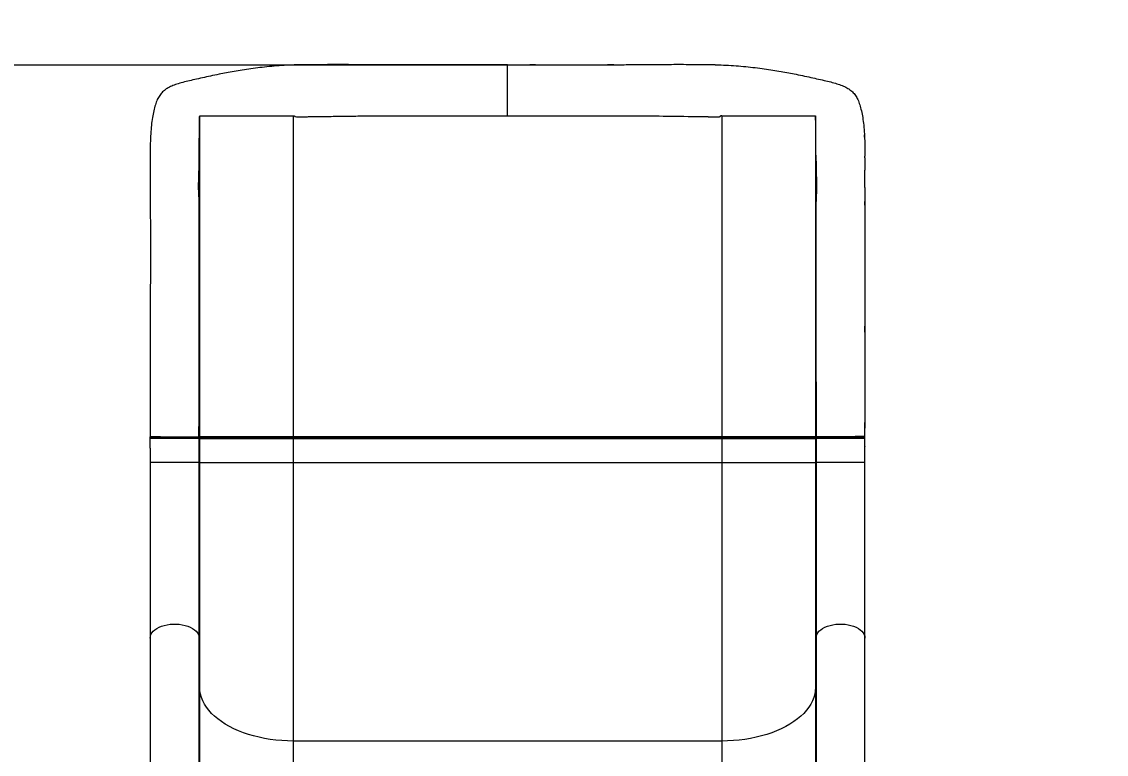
# Model space of a CAD drawing. Header units: millimetres. Extents: x -8939 to 8472, y -10604 to 8071.
# Drawn here: x -1971 to -907, y 5395 to 6114 of the extents above; entities that cross this region are included whole.
import ezdxf

# ---------------------------------------------------------------- set-up
doc = ezdxf.new("R2010")
doc.units = ezdxf.units.MM
for name, color, linetype in [('DIKOM_ОБЪЕКТ', 7, 'Continuous'), ('DIKOM_РАЗМЕР_ЗОНА', 7, 'Continuous'), ('DIKOM_РАЗМЕР_ОБЪЕКТА', 7, 'Continuous')]:
    doc.layers.add(name, color=color, linetype=linetype)
doc.styles.add('style1', font='arial.ttf', dxfattribs={"width": 0.8})
doc.dimstyles.new('1-50', dxfattribs={"dimtxt": 300, "dimasz": 200, "dimexe": 100, "dimexo": 0, "dimgap": 100, "dimtad": 1, "dimdec": 0, "dimtxsty": 'style1', "dimcen": 0, "dimclrd": 7, "dimclre": 7, "dimadec": 1, "dimazin": 2, "dimtfac": 1, "dimtdec": 0, "dimtmove": 0, "dimatfit": 3, "dimfxl": 0, "dimlwd": 25, "dimlwe": 18, "dimarcsym": 0})

# ---------------------------------------------------------------- blocks, each defined once
blk = doc.blocks.new('*D10')
at = {"layer": 'Defpoints', "color": 0, "transparency": 16777216}
for p in [(-1552.4, 6070.9), (-5993.5, -5179.1), (3962.9, -5179.1)]:
    blk.add_point(p, dxfattribs=at)
at = {"layer": 'DIKOM_РАЗМЕР_ОБЪЕКТА', "color": 7, "lineweight": 18, "transparency": 16777216}
for p, q in [((-1552.4, 6070.9), (-6093.5, 6070.9)), ((3962.9, -5179.1), (-6093.5, -5179.1))]:
    blk.add_line(p, q, dxfattribs=at)
at = {"layer": 'DIKOM_РАЗМЕР_ОБЪЕКТА', "color": 7, "lineweight": 25, "transparency": 16777216}
blk.add_line((-5993.5, 5870.9), (-5993.5, -4979.1), dxfattribs=at)
at = {"layer": 'DIKOM_РАЗМЕР_ОБЪЕКТА', "color": 7, "transparency": 16777216}
for points in [[(-6026.9, 5870.9), (-5960.2, 5870.9), (-5993.5, 6070.9)], [(-6026.9, -4979.1), (-5960.2, -4979.1), (-5993.5, -5179.1)]]:
    blk.add_solid(points, dxfattribs=at)
at = {"layer": 'DIKOM_РАЗМЕР_ОБЪЕКТА', "color": 0, "transparency": 16777216, "insert": (-6246.7, 1864), "char_height": 300, "attachment_point": 5, "rotation": 90, "style": 'style1'}
blk.add_mtext('11250', dxfattribs=at)
blk = doc.blocks.new('*D12')
at = {"layer": 'Defpoints', "color": 0, "transparency": 16777216}
for p in [(-8488.9, 8070.9), (-1804, 8070.9), (173.6, -6679.1)]:
    blk.add_point(p, dxfattribs=at)
at = {"layer": 'DIKOM_РАЗМЕР_ЗОНА', "color": 7, "lineweight": 18, "transparency": 16777216}
for p, q in [((-1804, 8070.9), (-8588.9, 8070.9)), ((173.6, -6679.1), (-8588.9, -6679.1))]:
    blk.add_line(p, q, dxfattribs=at)
at = {"layer": 'DIKOM_РАЗМЕР_ЗОНА', "color": 7, "lineweight": 25, "transparency": 16777216}
blk.add_line((-8488.9, -6479.1), (-8488.9, 7870.9), dxfattribs=at)
at = {"layer": 'DIKOM_РАЗМЕР_ЗОНА', "color": 7, "transparency": 16777216}
for points in [[(-8522.3, 7870.9), (-8455.6, 7870.9), (-8488.9, 8070.9)], [(-8522.3, -6479.1), (-8455.6, -6479.1), (-8488.9, -6679.1)]]:
    blk.add_solid(points, dxfattribs=at)
at = {"layer": 'DIKOM_РАЗМЕР_ЗОНА', "color": 0, "transparency": 16777216, "insert": (-8742.1, 2001.1), "char_height": 300, "attachment_point": 5, "rotation": 90, "style": 'style1'}
blk.add_mtext('14750', dxfattribs=at)

msp = doc.modelspace()

# ---------------------------------------------------------------- linework, layer by layer
at = {"layer": 'DIKOM_ОБЪЕКТ', "color": 7, "linetype": 'Continuous', "lineweight": 15}
for p, q in [((-1705.7, 6071.1), (-1708, 6071)), ((-1703.3, 6071.2), (-1705.7, 6071.1)), ((-1598.5, 6071.2), (-1627.6, 6071.3)), ((-1494.3, 6071.2), (-1493.8, 6071.2)), ((-1493.8, 6071.2), (-1472.5, 6071.2)), ((-1796.4, 6020.7), (-1796.3, 6021.2)), ((-1796.3, 6021.2), (-1796.3, 6021.2)), ((-1796.3, 6021.2), (-1796.3, 6021.2)), ((-1796.3, 5706.7), (-1796.3, 6021.2)), ((-1795, 6021.2), (-1795, 6021.2)), ((-1780.7, 6021.2), (-1775.9, 6021.2)), ((-1755.3, 6021.2), (-1748.8, 6021.2)), ((-1711.5, 6021.2), (-1704.3, 6021.2)), ((-1704.3, 6021.2), (-1703.8, 6021.2)), ((-1704.3, 5706.7), (-1704.3, 6021.2)), ((-1703.8, 6021.2), (-1703.2, 6021.2)), ((-1639, 6021.2), (-1494.3, 6021.2)), ((-1494.3, 6021.2), (-1349.6, 6021.2)), ((-1284.8, 6021.2), (-1285.4, 6021.2)), ((-1284.3, 6021.2), (-1284.8, 6021.2)), ((-1284.3, 6021.2), (-1277.2, 6021.2)), ((-1284.3, 6021.2), (-1284.3, 5706.7)), ((-1239.8, 6021.2), (-1233.4, 6021.2)), ((-1212.8, 6021.2), (-1208, 6021.2)), ((-1193.7, 6021.2), (-1193.6, 6021.2)), ((-1192.3, 6020.7), (-1192.3, 6021.2)), ((-1192.3, 6021.2), (-1192.3, 6021.2)), ((-1192.3, 6021.2), (-1192.3, 6021.2)), ((-1192.3, 6021.2), (-1192.3, 5706.7)), ((-1844.4, 6001.4), (-1844.5, 6000.5)), ((-1844.4, 6002), (-1844.4, 6001.4)), ((-1144.1, 6000.5), (-1144.2, 6001.2)), ((-1844.8, 5937.2), (-1844.8, 5936)), ((-1844.8, 5936), (-1844.8, 5933.9)), ((-1796.8, 5931.9), (-1796.8, 5937.2)), ((-1191.8, 5931.9), (-1191.8, 5937.2)), ((-1143.9, 5933.8), (-1143.8, 5936)), ((-1143.8, 5936), (-1143.8, 5937.2)), ((-1796.8, 5917.6), (-1796.8, 5931.9)), ((-1191.8, 5917.6), (-1191.8, 5931.9)), ((-1796.8, 5760.4), (-1796.8, 5917.6)), ((-1191.8, 5760.4), (-1191.8, 5917.6)), ((-1796.8, 5706.7), (-1796.8, 5760.4)), ((-1191.8, 5706.7), (-1191.8, 5760.4)), ((-1844.8, 5721.3), (-1844.8, 5720.5)), ((-1844.8, 5720.5), (-1844.8, 5706.7)), ((-1143.8, 5706.7), (-1143.8, 5720.5)), ((-1844.8, 5706.7), (-1844.7, 5706.7)), ((-1844.8, 5697.3), (-1844.8, 5706.7)), ((-1844.8, 5706.6), (-1844.8, 5705.7)), ((-1844.8, 5695.3), (-1844.8, 5704.9)), ((-1844, 5705), (-1844.7, 5704.9)), ((-1844.5, 5706), (-1843.7, 5705.2)), ((-1798.1, 5705.2), (-1797.7, 5705.2)), ((-1797.1, 5706), (-1797.8, 5705.3)), ((-1796.9, 5704.9), (-1797.4, 5705)), ((-1796.8, 5705.4), (-1797.3, 5705.4)), ((-1797.2, 5705.4), (-1796.6, 5706)), ((-1797.1, 5706.7), (-1797, 5706.7)), ((-1797.1, 5706), (-1796.6, 5706)), ((-1796.3, 5706.7), (-1796.8, 5706.7)), ((-1796.8, 5681.3), (-1796.8, 5704.9)), ((-1796.8, 5704.9), (-1796.3, 5704.9)), ((-1796.6, 5706), (-1704.3, 5706)), ((-1704.3, 5706.7), (-1796.3, 5706.7)), ((-1796.3, 5681.3), (-1796.3, 5704.9)), ((-1796.3, 5704.9), (-1704.3, 5704.9)), ((-1704.3, 5706.7), (-1704.3, 5706)), ((-1284.3, 5706.7), (-1704.3, 5706.7)), ((-1704.3, 5706), (-1284.3, 5706)), ((-1704.3, 5705.4), (-1704.3, 5706)), ((-1284.3, 5705.4), (-1704.3, 5705.4)), ((-1704.3, 5704.9), (-1704.3, 5705.4)), ((-1704.3, 5681.3), (-1704.3, 5704.9)), ((-1704.3, 5704.9), (-1284.3, 5704.9)), ((-1192.3, 5706.7), (-1284.3, 5706.7)), ((-1284.3, 5706.7), (-1284.3, 5706)), ((-1284.3, 5706), (-1192, 5706)), ((-1284.3, 5706), (-1284.3, 5705.4)), ((-1191.8, 5705.4), (-1284.3, 5705.4)), ((-1284.3, 5704.9), (-1284.3, 5705.4)), ((-1284.3, 5704.9), (-1284.3, 5681.3)), ((-1284.3, 5704.9), (-1192.3, 5704.9)), ((-1191.8, 5706.7), (-1192.3, 5706.7)), ((-1192.3, 5704.9), (-1191.8, 5704.9)), ((-1192.3, 5704.9), (-1192.3, 5681.3)), ((-1192, 5706), (-1191.5, 5706)), ((-1192, 5706), (-1191.1, 5705)), ((-1191.3, 5705.4), (-1191.8, 5705.4)), ((-1191.8, 5704.9), (-1191.8, 5681.3)), ((-1191.1, 5705), (-1191.7, 5704.9)), ((-1191.5, 5706.7), (-1191.6, 5706.7)), ((-1191.5, 5706), (-1190.6, 5705.1)), ((-1145, 5705.2), (-1144.1, 5706)), ((-1143.8, 5697.3), (-1143.8, 5706.7)), ((-1143.8, 5705.7), (-1143.8, 5706.6)), ((-1143.8, 5695.3), (-1143.8, 5704.9)), ((-1844.8, 5697.2), (-1844.8, 5697.3)), ((-1844.8, 5695.3), (-1844.8, 5681.3)), ((-1143.8, 5697.3), (-1143.8, 5697.2)), ((-1143.8, 5681.3), (-1143.8, 5695.3)), ((-1796.8, 5681.3), (-1844.8, 5681.3)), ((-1796.8, 5509.2), (-1796.8, 5681.3)), ((-1796.8, 5681.3), (-1796.3, 5681.3)), ((-1796.3, 5460.7), (-1796.3, 5681.3)), ((-1704.3, 5408.3), (-1704.3, 5681.3)), ((-1704.3, 5681.3), (-1284.3, 5681.3)), ((-1284.3, 5681.3), (-1284.3, 5408.3)), ((-1192.3, 5681.3), (-1192.3, 5460.7)), ((-1192.3, 5681.3), (-1191.8, 5681.3)), ((-1143.8, 5681.3), (-1191.8, 5681.3)), ((-1191.8, 5681.3), (-1191.8, 5509.2)), ((-1844.8, 5509.2), (-1844.8, 5353.9)), ((-1796.8, 5353.9), (-1796.8, 5509.2)), ((-1796.3, 5460.7), (-1796.8, 5509.2)), ((-1191.8, 5509.2), (-1192.3, 5460.7)), ((-1191.8, 5509.2), (-1191.8, 5353.9)), ((-1143.8, 5353.9), (-1143.8, 5509.2)), ((-1796.3, 5328.2), (-1796.3, 5460.7)), ((-1192.3, 5460.7), (-1192.3, 5328.2)), ((-1704.3, 5253), (-1704.3, 5408.3)), ((-1284.3, 5408.3), (-1704.3, 5408.3)), ((-1284.3, 5408.3), (-1284.3, 5253))]:
    msp.add_line(p, q, dxfattribs=at)
at = {"layer": 'DIKOM_ОБЪЕКТ', "color": 7, "linetype": 'Continuous', "lineweight": 15, "flags": 128}
for points in [[(-1704.3, 5705.4), (-1710.1, 5705.4), (-1715.9, 5705.4), (-1721.6, 5705.4), (-1727.2, 5705.4), (-1732.8, 5705.4), (-1738.2, 5705.4), (-1743.6, 5705.4), (-1748.7, 5705.4), (-1753.7, 5705.4), (-1758.5, 5705.4), (-1763.1, 5705.4), (-1767.4, 5705.4), (-1771.6, 5705.4), (-1775.4, 5705.4), (-1779, 5705.4), (-1782.2, 5705.4), (-1785.2, 5705.4), (-1787.8, 5705.4), (-1790.2, 5705.4), (-1792.2, 5705.4), (-1793.8, 5705.4), (-1795.1, 5705.4), (-1796, 5705.4), (-1796.6, 5705.4), (-1796.8, 5705.4)], [(-1796.3, 5681.3), (-1796.1, 5681.3), (-1795.5, 5681.3), (-1794.6, 5681.3), (-1793.3, 5681.3), (-1791.7, 5681.3), (-1789.7, 5681.3), (-1787.4, 5681.3), (-1784.8, 5681.3), (-1781.8, 5681.3), (-1778.6, 5681.3), (-1775, 5681.3), (-1771.2, 5681.3), (-1767.1, 5681.3), (-1762.8, 5681.3), (-1758.2, 5681.3), (-1753.4, 5681.3), (-1748.5, 5681.3), (-1743.4, 5681.3), (-1738.1, 5681.3), (-1732.6, 5681.3), (-1727.1, 5681.3), (-1721.5, 5681.3), (-1715.8, 5681.3), (-1710.1, 5681.3), (-1704.3, 5681.3)], [(-1284.3, 5681.3), (-1278.6, 5681.3), (-1272.8, 5681.3), (-1267.1, 5681.3), (-1261.5, 5681.3), (-1256, 5681.3), (-1250.6, 5681.3), (-1245.3, 5681.3), (-1240.2, 5681.3), (-1235.2, 5681.3), (-1230.4, 5681.3), (-1225.9, 5681.3), (-1221.5, 5681.3), (-1217.5, 5681.3), (-1213.6, 5681.3), (-1210.1, 5681.3), (-1206.8, 5681.3), (-1203.9, 5681.3), (-1201.2, 5681.3), (-1198.9, 5681.3), (-1197, 5681.3), (-1195.3, 5681.3), (-1194, 5681.3), (-1193.1, 5681.3), (-1192.5, 5681.3), (-1192.3, 5681.3)], [(-1844.8, 5509.2), (-1844.6, 5511), (-1844.1, 5512.7), (-1843.1, 5514.3), (-1841.9, 5515.9), (-1840.2, 5517.3), (-1838.3, 5518.7), (-1836.1, 5519.8), (-1833.7, 5520.9), (-1831, 5521.7), (-1828.2, 5522.3), (-1825.3, 5522.8), (-1822.3, 5523), (-1819.3, 5523), (-1816.3, 5522.8), (-1813.4, 5522.3), (-1810.6, 5521.7), (-1808, 5520.9), (-1805.5, 5519.8), (-1803.3, 5518.7), (-1801.4, 5517.3), (-1799.8, 5515.9), (-1798.5, 5514.3), (-1797.6, 5512.7), (-1797, 5511), (-1796.8, 5509.2)], [(-1191.8, 5509.2), (-1191.6, 5511), (-1191.1, 5512.7), (-1190.1, 5514.3), (-1188.9, 5515.9), (-1187.2, 5517.3), (-1185.3, 5518.7), (-1183.1, 5519.8), (-1180.7, 5520.9), (-1178, 5521.7), (-1175.2, 5522.3), (-1172.3, 5522.8), (-1169.3, 5523), (-1166.3, 5523), (-1163.3, 5522.8), (-1160.4, 5522.3), (-1157.6, 5521.7), (-1155, 5520.9), (-1152.5, 5519.8), (-1150.3, 5518.7), (-1148.4, 5517.3), (-1146.8, 5515.9), (-1145.5, 5514.3), (-1144.6, 5512.7), (-1144, 5511), (-1143.8, 5509.2)], [(-1704.3, 5408.3), (-1710.1, 5408.4), (-1715.8, 5408.7), (-1721.5, 5409.2), (-1727.1, 5409.9), (-1732.6, 5410.8), (-1738.1, 5412), (-1743.4, 5413.3), (-1748.5, 5414.8), (-1753.4, 5416.4), (-1758.2, 5418.3), (-1762.8, 5420.3), (-1767.1, 5422.5), (-1771.2, 5424.8), (-1775, 5427.3), (-1778.6, 5429.9), (-1781.8, 5432.6), (-1784.8, 5435.4), (-1787.4, 5438.4), (-1789.7, 5441.4), (-1791.7, 5444.5), (-1793.3, 5447.7), (-1794.6, 5450.9), (-1795.5, 5454.1), (-1796.1, 5457.4), (-1796.3, 5460.7)], [(-1192.3, 5460.7), (-1192.5, 5457.4), (-1193.1, 5454.1), (-1194, 5450.9), (-1195.3, 5447.7), (-1197, 5444.5), (-1198.9, 5441.4), (-1201.2, 5438.4), (-1203.9, 5435.4), (-1206.8, 5432.6), (-1210.1, 5429.9), (-1213.6, 5427.3), (-1217.5, 5424.8), (-1221.5, 5422.5), (-1225.9, 5420.3), (-1230.4, 5418.3), (-1235.2, 5416.4), (-1240.2, 5414.8), (-1245.3, 5413.3), (-1250.6, 5412), (-1256, 5410.8), (-1261.5, 5409.9), (-1267.1, 5409.2), (-1272.8, 5408.7), (-1278.6, 5408.4), (-1284.3, 5408.3)]]:
    msp.add_lwpolyline(points, dxfattribs=at)
at = {"layer": 'DIKOM_ОБЪЕКТ', "color": 7, "linetype": 'Continuous', "lineweight": 15}
for centre, radius, start, end in [((-1796.8, 5704.9), 0.503, 0.373, 89.5997), ((-1797.3, 5706.7), 1, 315.0254, 359.96), ((-1191.3, 5706.7), 1, 180.0069, 224.9747), ((-1191.8, 5704.9), 0.503, 90.4047, 179.65)]:
    msp.add_arc(centre, radius, start, end, dxfattribs=at)
for points, knots in [([(-1697.8, 6071.3), (-1698.2, 6071.3), (-1701.7, 6071.2), (-1708.6, 6071.1), (-1718.4, 6070.4), (-1728, 6069.6), (-1737.2, 6068.6), (-1746.1, 6067.5), (-1754.6, 6066.2), (-1762.6, 6064.9), (-1770.1, 6063.5), (-1777.9, 6062), (-1785.8, 6060.3), (-1793.7, 6058.6), (-1801.2, 6056.9), (-1808.1, 6055.3), (-1814.5, 6053.7), (-1820.1, 6051.9), (-1825, 6050), (-1829.2, 6047.7), (-1832.7, 6044.9), (-1835.6, 6041.5), (-1837.9, 6037.3), (-1839.8, 6032.3), (-1841.4, 6026.4), (-1842.7, 6019.7), (-1843.7, 6012.2), (-1844.4, 6003.7), (-1844.7, 5996.4), (-1844.8, 5991.6), (-1844.8, 5990.3)], [0, 0, 0, 0, 0.003039, 0.035839, 0.068491, 0.100939, 0.133021, 0.165144, 0.197537, 0.229699, 0.261694, 0.293693, 0.333866, 0.374125, 0.414402, 0.454623, 0.494704, 0.534823, 0.575187, 0.615987, 0.657018, 0.698042, 0.739214, 0.780368, 0.821362, 0.862222, 0.902645, 0.942944, 0.983523, 1, 1, 1, 1]), ([(-1494.3, 6070.9), (-1500.9, 6070.9), (-1513.9, 6070.9), (-1533, 6070.9), (-1551.5, 6070.9), (-1569.2, 6070.9), (-1586.3, 6071), (-1602.6, 6071.1), (-1618.6, 6071.3), (-1634.4, 6071.4), (-1650.1, 6071.5), (-1662.1, 6071.5), (-1670.8, 6071.5), (-1676.3, 6071.4), (-1681.6, 6071.4), (-1686.5, 6071.4), (-1690.7, 6071.3), (-1693.9, 6071.3), (-1696.2, 6071.3), (-1697.3, 6071.3), (-1697.8, 6071.3)], [0, 0, 0, 0, 0.097117, 0.190903, 0.281388, 0.368583, 0.452441, 0.532938, 0.607764, 0.688854, 0.765277, 0.838728, 0.865801, 0.892753, 0.919566, 0.94392, 0.964667, 0.981608, 0.990472, 1, 1, 1, 1]), ([(-1494.3, 6071.2), (-1510.5, 6071.2), (-1543, 6071.2), (-1577.7, 6071.2), (-1596.2, 6071.2), (-1598.5, 6071.2)], [0, 0, 0, 0, 0.467028, 0.933991, 1, 1, 1, 1]), ([(-1290.8, 6071.3), (-1291.4, 6071.3), (-1292.4, 6071.3), (-1294.4, 6071.3), (-1296.7, 6071.3), (-1299.9, 6071.4), (-1304.2, 6071.4), (-1309.3, 6071.4), (-1319.1, 6071.5), (-1331.2, 6071.5), (-1345.5, 6071.4), (-1357.8, 6071.4), (-1371.2, 6071.2), (-1386.1, 6071.1), (-1402.3, 6071), (-1419.4, 6070.9), (-1437.2, 6070.9), (-1455.6, 6070.9), (-1474.7, 6070.9), (-1487.7, 6070.9), (-1494.3, 6070.9)], [0, 0, 0, 0, 0.009528, 0.018392, 0.029641, 0.042714, 0.066814, 0.091761, 0.11776, 0.211701, 0.269419, 0.329313, 0.392237, 0.467061, 0.547559, 0.631418, 0.718613, 0.809098, 0.902884, 1, 1, 1, 1]), ([(-1494.3, 6021.2), (-1494.3, 6023.7), (-1494.3, 6028.6), (-1494.3, 6035.8), (-1494.3, 6042.7), (-1494.3, 6049.2), (-1494.3, 6055), (-1494.3, 6060), (-1494.3, 6064.1), (-1494.3, 6067.3), (-1494.3, 6069.6), (-1494.3, 6071), (-1494.3, 6071.2), (-1494.3, 6071.2)], [0, 0, 0, 0, 0.093079, 0.186332, 0.279716, 0.373186, 0.466708, 0.560243, 0.648418, 0.73654, 0.824569, 0.912476, 1, 1, 1, 1]), ([(-1390, 6071.2), (-1391.3, 6071.2), (-1394.2, 6071.2), (-1398.9, 6071.1), (-1404.4, 6071.1), (-1410.4, 6071.1), (-1417, 6071.1), (-1424.1, 6071.1), (-1433.8, 6071.1), (-1446.2, 6071.1), (-1459.8, 6071.1), (-1468.7, 6071.2), (-1472.5, 6071.2)], [0, 0, 0, 0, 0.04779, 0.106139, 0.173019, 0.246233, 0.325772, 0.411631, 0.503792, 0.677916, 0.861806, 1, 1, 1, 1]), ([(-1472.5, 6071.2), (-1463.5, 6071.2), (-1438.4, 6071.2), (-1410.9, 6071.2), (-1392.4, 6071.2), (-1390, 6071.2)], [0, 0, 0, 0, 0.325443, 0.915661, 1, 1, 1, 1]), ([(-1290.8, 6071.3), (-1290.5, 6071.3), (-1286.9, 6071.2), (-1280, 6071.1), (-1270.2, 6070.4), (-1260.6, 6069.6), (-1251.4, 6068.6), (-1242.5, 6067.5), (-1234.1, 6066.2), (-1226.1, 6064.9), (-1218.5, 6063.5), (-1210.7, 6062), (-1202.9, 6060.3), (-1194.9, 6058.6), (-1187.4, 6056.9), (-1180.5, 6055.3), (-1174.2, 6053.7), (-1168.5, 6051.9), (-1163.6, 6050), (-1159.4, 6047.7), (-1155.9, 6044.9), (-1153, 6041.5), (-1150.7, 6037.3), (-1148.9, 6032.3), (-1147.3, 6026.4), (-1146, 6019.7), (-1145, 6012.2), (-1144.3, 6003.7), (-1143.9, 5994.4), (-1143.8, 5987), (-1143.8, 5982.6), (-1143.8, 5981.7)], [0, 0, 0, 0, 0.002939, 0.034664, 0.066246, 0.09763, 0.128661, 0.159731, 0.191062, 0.22217, 0.253117, 0.284066, 0.322923, 0.361862, 0.400819, 0.439722, 0.478489, 0.517293, 0.556334, 0.595797, 0.635483, 0.675163, 0.714985, 0.75479, 0.79444, 0.833961, 0.873059, 0.912037, 0.951286, 0.99047, 1, 1, 1, 1]), ([(-1796.3, 6021.2), (-1796.2, 6021.2), (-1796.1, 6021.2), (-1795.4, 6021.2), (-1795, 6021.2)], [0, 0, 0, 0, 0.5, 1, 1, 1, 1]), ([(-1795, 6021.2), (-1794.8, 6021.2), (-1794.4, 6021.2), (-1793.9, 6021.2), (-1793.5, 6021.2)], [0, 0, 0, 0, 0.359244, 1, 1, 1, 1]), ([(-1793.5, 6021.2), (-1793, 6021.2), (-1792, 6021.2), (-1789.9, 6021.2), (-1787.4, 6021.2), (-1784.3, 6021.2), (-1781.9, 6021.2), (-1780.7, 6021.2)], [0, 0, 0, 0, 0.200023, 0.356278, 0.588256, 0.782311, 1, 1, 1, 1]), ([(-1775.9, 6021.2), (-1773.8, 6021.2), (-1769.8, 6021.2), (-1762.9, 6021.2), (-1757.8, 6021.2), (-1755.3, 6021.2)], [0, 0, 0, 0, 0.333332, 0.666664, 1, 1, 1, 1]), ([(-1748.8, 6021.2), (-1746.3, 6021.2), (-1741.3, 6021.2), (-1733.3, 6021.2), (-1727.8, 6021.2), (-1725.1, 6021.2)], [0, 0, 0, 0, 0.333335, 0.666669, 1, 1, 1, 1]), ([(-1725.1, 6021.2), (-1722.8, 6021.2), (-1718.3, 6021.2), (-1713.8, 6021.2), (-1711.5, 6021.2)], [0, 0, 0, 0, 0.499998, 1, 1, 1, 1]), ([(-1703.2, 6021.2), (-1703.2, 6021.1), (-1703.2, 6021), (-1703.1, 6020.9), (-1702.9, 6020.7), (-1701.9, 6020.3), (-1700.1, 6020.3), (-1697.7, 6020.3), (-1695.3, 6020.4), (-1693.2, 6020.4), (-1691.6, 6020.4), (-1690.2, 6020.5), (-1688.6, 6020.5), (-1686.8, 6020.5), (-1684.5, 6020.6), (-1681.7, 6020.6), (-1678.2, 6020.6), (-1674.8, 6020.7), (-1667.3, 6020.8), (-1655.4, 6021), (-1644.6, 6021.1), (-1639, 6021.2)], [0, 0, 0, 0, 0.003953, 0.005928, 0.007899, 0.015786, 0.052824, 0.090593, 0.12892, 0.165595, 0.188399, 0.202757, 0.231842, 0.262708, 0.286184, 0.338922, 0.392134, 0.445815, 0.499973, 0.739286, 1, 1, 1, 1]), ([(-1349.6, 6021.2), (-1338.9, 6021.1), (-1322.7, 6020.9), (-1305.6, 6020.6), (-1299.1, 6020.5), (-1297.8, 6020.5), (-1296, 6020.4), (-1293.2, 6020.4), (-1289.8, 6020.3), (-1287.4, 6020.2), (-1286.3, 6020.5), (-1285.8, 6020.7), (-1285.6, 6020.9), (-1285.4, 6021), (-1285.4, 6021.1), (-1285.4, 6021.2)], [0, 0, 0, 0, 0.499945, 0.749919, 0.793787, 0.806254, 0.810122, 0.874905, 0.937398, 0.968592, 0.98422, 0.992102, 0.994073, 0.996047, 1, 1, 1, 1]), ([(-1277.2, 6021.2), (-1274.9, 6021.2), (-1270.3, 6021.2), (-1265.8, 6021.2), (-1263.6, 6021.2)], [0, 0, 0, 0, 0.500002, 1, 1, 1, 1]), ([(-1263.6, 6021.2), (-1260.8, 6021.2), (-1255.3, 6021.2), (-1247.4, 6021.2), (-1242.3, 6021.2), (-1239.8, 6021.2)], [0, 0, 0, 0, 0.333331, 0.666665, 1, 1, 1, 1]), ([(-1233.4, 6021.2), (-1230.8, 6021.2), (-1225.8, 6021.2), (-1218.8, 6021.2), (-1214.8, 6021.2), (-1212.8, 6021.2)], [0, 0, 0, 0, 0.333331, 0.666665, 1, 1, 1, 1]), ([(-1208, 6021.2), (-1207.1, 6021.2), (-1205.3, 6021.2), (-1203.1, 6021.2), (-1201, 6021.2), (-1199.2, 6021.2), (-1197.6, 6021.2), (-1196.3, 6021.2), (-1195.5, 6021.2), (-1195.1, 6021.2)], [0, 0, 0, 0, 0.157906, 0.303751, 0.437536, 0.587823, 0.724132, 0.857127, 1, 1, 1, 1]), ([(-1195.1, 6021.2), (-1194.8, 6021.2), (-1194.2, 6021.2), (-1193.8, 6021.2), (-1193.7, 6021.2)], [0, 0, 0, 0, 0.640756, 1, 1, 1, 1]), ([(-1193.6, 6021.2), (-1193.3, 6021.2), (-1192.5, 6021.2), (-1192.4, 6021.2), (-1192.3, 6021.2)], [0, 0, 0, 0, 0.5, 1, 1, 1, 1]), ([(-1796.6, 6003.5), (-1796.6, 6005), (-1796.6, 6007.9), (-1796.6, 6011.6), (-1796.5, 6013.6), (-1796.5, 6014.6)], [0, 0, 0, 0, 0.333286, 0.666727, 1, 1, 1, 1]), ([(-1796.5, 6014.6), (-1796.5, 6015.6), (-1796.5, 6017.5), (-1796.4, 6019.6), (-1796.4, 6020.3), (-1796.4, 6020.7)], [0, 0, 0, 0, 0.333257, 0.666718, 1, 1, 1, 1]), ([(-1192.1, 6014.6), (-1192.1, 6015.6), (-1192.2, 6017.5), (-1192.2, 6019.6), (-1192.2, 6020.3), (-1192.3, 6020.7)], [0, 0, 0, 0, 0.333261, 0.666726, 1, 1, 1, 1]), ([(-1192, 6003.5), (-1192, 6005), (-1192, 6007.9), (-1192.1, 6011.6), (-1192.1, 6013.6), (-1192.1, 6014.6)], [0, 0, 0, 0, 0.33329, 0.66673, 1, 1, 1, 1]), ([(-1796.7, 5982.6), (-1796.7, 5985.2), (-1796.7, 5990.5), (-1796.7, 5997.5), (-1796.6, 6001.5), (-1796.6, 6003.5)], [0, 0, 0, 0, 0.33764, 0.672034, 1, 1, 1, 1]), ([(-1191.9, 5982.6), (-1191.9, 5985.2), (-1191.9, 5990.5), (-1192, 5997.5), (-1192, 6001.5), (-1192, 6003.5)], [0, 0, 0, 0, 0.33764, 0.672034, 1, 1, 1, 1]), ([(-1144.2, 6001.2), (-1144.2, 6001.7), (-1144.2, 6002.2), (-1144.3, 6002.8), (-1144.3, 6002.8)], [0, 0, 0, 0, 0.854374, 1, 1, 1, 1]), ([(-1844.8, 5990.3), (-1844.8, 5989.9), (-1844.9, 5988.9), (-1844.9, 5986.8), (-1845, 5983.8), (-1845, 5980.2), (-1844.9, 5976.2), (-1844.9, 5971.6), (-1844.9, 5966.3), (-1844.8, 5960.4), (-1844.8, 5955), (-1844.7, 5951.5), (-1844.7, 5950), (-1844.7, 5950)], [0, 0, 0, 0, 0.039989, 0.121682, 0.210145, 0.305678, 0.407009, 0.507954, 0.640845, 0.771871, 0.901188, 0.997274, 1, 1, 1, 1]), ([(-1796.8, 5937.2), (-1796.8, 5937.7), (-1796.8, 5939.2), (-1797, 5942.2), (-1797.2, 5945.3), (-1797.3, 5948), (-1797.3, 5950.4), (-1797.3, 5953.4), (-1797.3, 5957), (-1797.2, 5961.3), (-1797, 5966.1), (-1796.9, 5971.3), (-1796.8, 5976.7), (-1796.7, 5980.6), (-1796.7, 5982.4), (-1796.7, 5982.6)], [0, 0, 0, 0, 0.036458, 0.113878, 0.189005, 0.226439, 0.27056, 0.329359, 0.403035, 0.491476, 0.594343, 0.711093, 0.841089, 0.98364, 1, 1, 1, 1]), ([(-1796.8, 5937.2), (-1796.8, 5940.3), (-1796.8, 5946.6), (-1796.8, 5956), (-1796.8, 5965.3), (-1796.8, 5974.2), (-1796.7, 5980), (-1796.7, 5982.6), (-1796.7, 5982.6)], [0, 0, 0, 0, 0.19469, 0.39319, 0.594333, 0.796806, 0.999288, 1, 1, 1, 1]), ([(-1191.9, 5982.6), (-1191.9, 5982.4), (-1191.9, 5980.6), (-1191.8, 5976.7), (-1191.7, 5971.3), (-1191.6, 5966.1), (-1191.5, 5961.3), (-1191.4, 5957), (-1191.3, 5953.4), (-1191.3, 5950.4), (-1191.3, 5948), (-1191.5, 5945.3), (-1191.6, 5942.2), (-1191.8, 5939.2), (-1191.8, 5937.7), (-1191.8, 5937.2)], [0, 0, 0, 0, 0.016346, 0.158769, 0.288649, 0.405295, 0.50807, 0.596432, 0.670042, 0.72878, 0.77287, 0.810271, 0.885331, 0.962682, 1, 1, 1, 1]), ([(-1191.8, 5937.2), (-1191.8, 5940.3), (-1191.8, 5946.6), (-1191.8, 5956), (-1191.8, 5965.3), (-1191.9, 5974.2), (-1191.9, 5980), (-1191.9, 5982.6), (-1191.9, 5982.6)], [0, 0, 0, 0, 0.194682, 0.393184, 0.594329, 0.796813, 0.999288, 1, 1, 1, 1]), ([(-1143.9, 5951.2), (-1143.9, 5952.2), (-1143.9, 5954.8), (-1143.8, 5958.8), (-1143.8, 5963), (-1143.8, 5967), (-1143.7, 5970.9), (-1143.7, 5975.1), (-1143.7, 5978.8), (-1143.8, 5981), (-1143.8, 5981.7)], [0, 0, 0, 0, 0.089667, 0.230426, 0.356759, 0.471541, 0.599023, 0.744622, 0.908269, 1, 1, 1, 1]), ([(-1844.7, 5950), (-1844.7, 5949), (-1844.7, 5945.4), (-1844.8, 5939.1), (-1844.8, 5931), (-1844.7, 5922.9), (-1844.6, 5896.1), (-1844.7, 5850.4), (-1844.9, 5785.8), (-1844.9, 5742.8), (-1844.8, 5721.3)], [0, 0, 0, 0, 0.012904, 0.048111, 0.083644, 0.118875, 0.154102, 0.435985, 0.717994, 1, 1, 1, 1]), ([(-1143.9, 5951.2), (-1143.9, 5949.8), (-1143.9, 5945.9), (-1143.8, 5939.1), (-1143.9, 5931), (-1143.9, 5922.9), (-1144, 5896.1), (-1144, 5850.4), (-1143.7, 5785.8), (-1143.8, 5742.8), (-1143.8, 5721.3)], [0, 0, 0, 0, 0.01834, 0.053353, 0.088693, 0.123727, 0.158763, 0.439093, 0.719548, 1, 1, 1, 1]), ([(-1844.8, 5814.9), (-1844.8, 5814.1), (-1844.8, 5812.2), (-1844.8, 5810.2), (-1844.8, 5809.1)], [0, 0, 0, 0, 0.41115, 1, 1, 1, 1]), ([(-1143.8, 5809.1), (-1143.8, 5810.6), (-1143.8, 5812.6), (-1143.9, 5814.6), (-1143.9, 5815)], [0, 0, 0, 0, 0.760466, 1, 1, 1, 1]), ([(-1797, 5706.7), (-1797, 5717.6), (-1796.8, 5735.5), (-1796.8, 5753.4), (-1796.8, 5760.4)], [0, 0, 0, 0, 0.606332, 1, 1, 1, 1]), ([(-1191.8, 5760.4), (-1191.8, 5753.4), (-1191.8, 5735.5), (-1191.7, 5717.6), (-1191.6, 5706.7)], [0, 0, 0, 0, 0.393659, 1, 1, 1, 1]), ([(-1143.8, 5721.3), (-1143.8, 5720.5), (-1143.8, 5718.9), (-1143.8, 5716.8), (-1143.8, 5715.6), (-1143.8, 5715.1)], [0, 0, 0, 0, 0.377445, 0.755564, 1, 1, 1, 1]), ([(-1844.8, 5706.7), (-1844.8, 5706.6), (-1844.8, 5706.5), (-1844.7, 5706.3), (-1844.7, 5706.3)], [0, 0, 0, 0, 0.61406, 1, 1, 1, 1]), ([(-1844.8, 5706.7), (-1844.8, 5706.7), (-1844.8, 5706.6), (-1844.8, 5706.4), (-1844.8, 5706.3), (-1844.7, 5706.2), (-1844.6, 5706.1), (-1844.6, 5706.1), (-1844.5, 5706)], [0, 0, 0, 0, 0.26674, 0.399717, 0.532597, 0.665651, 0.798461, 1, 1, 1, 1]), ([(-1844.1, 5704.9), (-1844.1, 5704.9), (-1844.2, 5704.9), (-1844.6, 5704.9), (-1844.7, 5704.9), (-1844.8, 5704.9)], [0, 0, 0, 0, 0.021581, 0.183574, 1, 1, 1, 1]), ([(-1844.7, 5706.7), (-1844.6, 5706.7), (-1844.4, 5706.8), (-1843.2, 5706.8), (-1841, 5706.8), (-1838, 5706.8), (-1834.3, 5706.7), (-1830.1, 5706.7), (-1825.6, 5706.7), (-1820.8, 5706.7), (-1816.1, 5706.7), (-1811.6, 5706.7), (-1807.4, 5706.7), (-1803.8, 5706.7), (-1800.7, 5706.7), (-1798.5, 5706.7), (-1797.3, 5706.7), (-1797.2, 5706.7), (-1797.1, 5706.7)], [0, 0, 0, 0, 0.040774, 0.107657, 0.174049, 0.240899, 0.307522, 0.374187, 0.441049, 0.508027, 0.574618, 0.641308, 0.70807, 0.774572, 0.841442, 0.90794, 0.974781, 1, 1, 1, 1]), ([(-1844.5, 5706), (-1844.5, 5706), (-1844.3, 5706), (-1842.9, 5706.1), (-1840.7, 5706.1), (-1837.8, 5706), (-1834.1, 5706), (-1830, 5706), (-1825.5, 5706), (-1820.9, 5706), (-1816.2, 5706), (-1811.7, 5706), (-1807.6, 5706), (-1804, 5706), (-1801, 5706), (-1798.8, 5706), (-1797.4, 5706), (-1797.2, 5706), (-1797.1, 5706)], [0, 0, 0, 0, 0.062286, 0.124936, 0.187133, 0.24976, 0.312183, 0.374654, 0.437315, 0.500094, 0.562507, 0.625019, 0.687594, 0.749917, 0.812581, 0.874894, 0.937517, 1, 1, 1, 1]), ([(-1820.8, 5704.9), (-1822.4, 5704.9), (-1825.5, 5704.9), (-1829, 5704.9), (-1831.2, 5704.9), (-1832.4, 5704.9), (-1833.6, 5704.9), (-1834.7, 5704.9), (-1835.8, 5704.9), (-1836.8, 5704.9), (-1837.5, 5704.9), (-1838.2, 5704.9), (-1838.9, 5704.9), (-1839.8, 5704.9), (-1840.6, 5704.9), (-1841.3, 5704.9), (-1841.9, 5704.9), (-1842.5, 5704.9), (-1842.9, 5704.9), (-1843.2, 5704.9), (-1843.5, 5704.9), (-1843.8, 5704.9), (-1844, 5704.9), (-1844.1, 5704.9)], [0, 0, 0, 0, 0.147615, 0.294857, 0.337393, 0.379543, 0.421699, 0.46385, 0.506006, 0.548158, 0.590312, 0.598477, 0.638908, 0.690433, 0.728928, 0.766883, 0.806323, 0.845761, 0.8852, 0.892833, 0.923547, 0.969689, 1, 1, 1, 1]), ([(-1797.4, 5705), (-1797.5, 5705.1), (-1797.7, 5705.2), (-1798.6, 5705.3), (-1800, 5705.4), (-1801.4, 5705.4), (-1802.9, 5705.4), (-1804.6, 5705.4), (-1806.8, 5705.4), (-1809.4, 5705.4), (-1812.6, 5705.4), (-1816, 5705.4), (-1819.4, 5705.4), (-1822.9, 5705.4), (-1826.4, 5705.4), (-1829.7, 5705.4), (-1832.4, 5705.4), (-1834.6, 5705.4), (-1836.6, 5705.4), (-1838.6, 5705.4), (-1840.7, 5705.3), (-1842.4, 5705.2), (-1843.7, 5705.1), (-1844, 5705), (-1844, 5705)], [0, 0, 0, 0, 0.016353, 0.067867, 0.112172, 0.14969, 0.189956, 0.228079, 0.265939, 0.321229, 0.375999, 0.430733, 0.485219, 0.540175, 0.594917, 0.649529, 0.702552, 0.737481, 0.773728, 0.821927, 0.867724, 0.921451, 0.983346, 1, 1, 1, 1]), ([(-1843.9, 5705.2), (-1843.9, 5705.2), (-1843.8, 5705.2), (-1842.9, 5705.2), (-1842.6, 5705.2)], [0, 0, 0, 0, 0.588481, 1, 1, 1, 1]), ([(-1796.8, 5704.9), (-1796.9, 5704.9), (-1797.1, 5704.9), (-1798.1, 5704.9), (-1799, 5704.9), (-1799.4, 5704.9), (-1799.9, 5704.9), (-1800.4, 5704.9), (-1800.8, 5704.9), (-1801.2, 5704.9), (-1801.7, 5704.9), (-1802.4, 5704.9), (-1803.2, 5704.9), (-1803.9, 5704.9), (-1804.5, 5704.9), (-1805.2, 5704.9), (-1806, 5704.9), (-1806.7, 5704.9), (-1807.3, 5704.9), (-1807.9, 5704.9), (-1808.7, 5704.9), (-1809.7, 5704.9), (-1810.8, 5704.9), (-1811.7, 5704.9), (-1812.5, 5704.9), (-1813.4, 5704.9), (-1814.3, 5704.9), (-1815.2, 5704.9), (-1815.9, 5704.9), (-1816.6, 5704.9), (-1817.4, 5704.9), (-1818.5, 5704.9), (-1819.7, 5704.9), (-1820.5, 5704.9), (-1820.8, 5704.9)], [0, 0, 0, 0, 0.125187, 0.250374, 0.275428, 0.300482, 0.325537, 0.350589, 0.375645, 0.38279, 0.408839, 0.448003, 0.478007, 0.50023, 0.525295, 0.550357, 0.575418, 0.600478, 0.62554, 0.632729, 0.658724, 0.697769, 0.72785, 0.750173, 0.775186, 0.800201, 0.825211, 0.850226, 0.875234, 0.882431, 0.903648, 0.937374, 0.973775, 1, 1, 1, 1]), ([(-1796.8, 5704.9), (-1796.8, 5704.9), (-1796.8, 5705.1), (-1796.9, 5705.2), (-1797.1, 5705.3), (-1797.2, 5705.4), (-1797.4, 5705.4), (-1797.5, 5705.4), (-1797.6, 5705.3), (-1797.7, 5705.2), (-1797.7, 5705.2)], [0, 0, 0, 0, 0.142698, 0.280122, 0.412569, 0.539917, 0.662449, 0.779894, 0.892405, 1, 1, 1, 1]), ([(-1797.1, 5706), (-1797.1, 5706.1), (-1797, 5706.1), (-1796.9, 5706.2), (-1796.9, 5706.3)], [0, 0, 0, 0, 0.80059, 1, 1, 1, 1]), ([(-1796.9, 5706.3), (-1796.9, 5706.3), (-1796.8, 5706.5), (-1796.9, 5706.6), (-1796.9, 5706.7)], [0, 0, 0, 0, 0.383508, 1, 1, 1, 1]), ([(-1796.9, 5706.3), (-1796.9, 5706.3), (-1796.8, 5706.4), (-1796.8, 5706.6), (-1796.8, 5706.7)], [0, 0, 0, 0, 0.317107, 1, 1, 1, 1]), ([(-1191.7, 5706.7), (-1191.8, 5706.6), (-1191.8, 5706.5), (-1191.7, 5706.3), (-1191.7, 5706.3)], [0, 0, 0, 0, 0.6165, 1, 1, 1, 1]), ([(-1191.8, 5706.7), (-1191.8, 5706.6), (-1191.8, 5706.4), (-1191.7, 5706.3), (-1191.7, 5706.3)], [0, 0, 0, 0, 0.683344, 1, 1, 1, 1]), ([(-1191.8, 5704.9), (-1191.8, 5704.9), (-1191.8, 5705), (-1191.7, 5705.2), (-1191.6, 5705.3), (-1191.5, 5705.4), (-1191.4, 5705.4), (-1191.3, 5705.4), (-1191.3, 5705.4)], [0, 0, 0, 0, 0.19629, 0.392543, 0.58901, 0.785477, 0.981843, 1, 1, 1, 1]), ([(-1191.1, 5704.9), (-1191.1, 5704.9), (-1191.2, 5704.9), (-1191.3, 5704.9), (-1191.3, 5704.9), (-1191.3, 5704.9), (-1191.3, 5704.9), (-1191.4, 5704.9), (-1191.4, 5704.9), (-1191.4, 5704.9), (-1191.4, 5704.9), (-1191.4, 5704.9), (-1191.4, 5704.9), (-1191.4, 5704.9), (-1191.4, 5704.9), (-1191.4, 5704.9), (-1191.5, 5704.9), (-1191.5, 5704.9), (-1191.6, 5704.9), (-1191.8, 5704.9), (-1191.8, 5704.9), (-1191.8, 5704.9)], [0, 0, 0, 0, 0.014252, 0.103838, 0.143257, 0.160593, 0.16823, 0.171588, 0.174224, 0.174228, 0.174258, 0.174351, 0.17467, 0.175916, 0.180817, 0.200265, 0.277725, 0.357942, 0.461013, 0.586941, 1, 1, 1, 1]), ([(-1191.7, 5706.3), (-1191.7, 5706.2), (-1191.7, 5706.1), (-1191.6, 5706.1), (-1191.5, 5706)], [0, 0, 0, 0, 0.200526, 1, 1, 1, 1]), ([(-1143.8, 5706.7), (-1143.9, 5706.7), (-1144.1, 5706.8), (-1145.5, 5706.8), (-1147.7, 5706.8), (-1150.7, 5706.8), (-1154.4, 5706.7), (-1158.5, 5706.7), (-1163.1, 5706.7), (-1167.8, 5706.7), (-1172.5, 5706.7), (-1177, 5706.7), (-1181.2, 5706.7), (-1184.9, 5706.7), (-1187.9, 5706.7), (-1190.1, 5706.7), (-1191.3, 5706.7), (-1191.5, 5706.7), (-1191.5, 5706.7)], [0, 0, 0, 0, 0.065202, 0.130223, 0.195183, 0.260364, 0.325176, 0.390346, 0.455221, 0.520527, 0.585426, 0.650425, 0.715492, 0.780305, 0.845479, 0.910289, 0.975434, 1, 1, 1, 1]), ([(-1191.5, 5706), (-1191.4, 5706), (-1191.3, 5706), (-1189.8, 5706), (-1187.6, 5706), (-1184.7, 5706), (-1181.1, 5706), (-1176.9, 5706), (-1172.5, 5706), (-1167.8, 5706), (-1163.1, 5706), (-1158.7, 5706), (-1154.5, 5706), (-1150.9, 5706), (-1147.9, 5706.1), (-1145.7, 5706.1), (-1144.3, 5706), (-1144.2, 5706), (-1144.1, 5706)], [0, 0, 0, 0, 0.062463, 0.125066, 0.187357, 0.250002, 0.312305, 0.37486, 0.437352, 0.499747, 0.562531, 0.624893, 0.68753, 0.749817, 0.812452, 0.874873, 0.937343, 1, 1, 1, 1]), ([(-1143.9, 5704.9), (-1144.1, 5705), (-1144.5, 5705.1), (-1145.7, 5705.3), (-1147.1, 5705.4), (-1148.6, 5705.4), (-1150.2, 5705.4), (-1151.9, 5705.4), (-1154.1, 5705.4), (-1156.8, 5705.4), (-1160, 5705.4), (-1163.4, 5705.4), (-1166.9, 5705.4), (-1170.4, 5705.4), (-1173.8, 5705.4), (-1177.1, 5705.4), (-1179.8, 5705.4), (-1182, 5705.4), (-1183.9, 5705.4), (-1185.9, 5705.4), (-1187.9, 5705.3), (-1189.6, 5705.2), (-1190.7, 5705.1), (-1191, 5705), (-1191.1, 5705)], [0, 0, 0, 0, 0.057417, 0.107912, 0.150965, 0.187292, 0.226258, 0.262886, 0.299178, 0.352551, 0.405043, 0.457941, 0.510636, 0.563439, 0.615817, 0.668393, 0.719515, 0.752981, 0.787948, 0.834158, 0.877631, 0.929039, 0.987847, 1, 1, 1, 1]), ([(-1144, 5704.9), (-1144, 5704.9), (-1144.1, 5704.9), (-1144.4, 5704.9), (-1145, 5704.9), (-1145.8, 5704.9), (-1147, 5704.9), (-1148.7, 5704.9), (-1150.3, 5704.9), (-1151.9, 5704.9), (-1153.1, 5704.9), (-1154.7, 5704.9), (-1156.6, 5704.9), (-1158.4, 5704.9), (-1160, 5704.9), (-1161.2, 5704.9), (-1162.5, 5704.9), (-1163.8, 5704.9), (-1165.1, 5704.9), (-1166.5, 5704.9), (-1167.5, 5704.9), (-1168.4, 5704.9), (-1169.5, 5704.9), (-1170.9, 5704.9), (-1172.3, 5704.9), (-1173.4, 5704.9), (-1174.6, 5704.9), (-1175.8, 5704.9), (-1176.7, 5704.9), (-1177.6, 5704.9), (-1178.6, 5704.9), (-1179.8, 5704.9), (-1180.9, 5704.9), (-1181.9, 5704.9), (-1182.9, 5704.9), (-1183.9, 5704.9), (-1184.5, 5704.9), (-1185.4, 5704.9), (-1186.3, 5704.9), (-1187.5, 5704.9), (-1188.4, 5704.9), (-1189.3, 5704.9), (-1190.1, 5704.9), (-1190.7, 5704.9), (-1191, 5704.9), (-1191.1, 5704.9)], [0, 0, 0, 0, 0.010082, 0.041007, 0.074517, 0.106927, 0.148506, 0.194159, 0.23886, 0.263092, 0.289158, 0.312421, 0.349198, 0.386631, 0.402874, 0.422989, 0.443107, 0.463222, 0.483339, 0.503454, 0.52357, 0.52786, 0.547162, 0.572512, 0.590087, 0.607436, 0.626251, 0.645065, 0.663879, 0.667986, 0.687245, 0.712739, 0.730332, 0.747709, 0.766561, 0.785414, 0.804267, 0.808365, 0.839213, 0.86768, 0.891822, 0.918206, 0.944589, 0.983828, 1, 1, 1, 1]), ([(-1144.1, 5706), (-1144.1, 5706.1), (-1144, 5706.1), (-1144, 5706.2), (-1143.9, 5706.3), (-1143.9, 5706.4), (-1143.8, 5706.5), (-1143.8, 5706.6), (-1143.8, 5706.7), (-1143.8, 5706.7)], [0, 0, 0, 0, 0.132624, 0.265148, 0.397983, 0.531233, 0.663736, 0.79685, 1, 1, 1, 1]), ([(-1143.8, 5704.9), (-1143.8, 5704.9), (-1143.8, 5704.9), (-1143.9, 5704.9), (-1144, 5704.9)], [0, 0, 0, 0, 0.28221, 1, 1, 1, 1]), ([(-1143.9, 5706.3), (-1143.9, 5706.3), (-1143.8, 5706.5), (-1143.9, 5706.6), (-1143.9, 5706.7)], [0, 0, 0, 0, 0.385348, 1, 1, 1, 1]), ([(-1844.8, 5681.3), (-1844.8, 5675.3), (-1844.8, 5663.1), (-1844.8, 5644.9), (-1844.8, 5626.8), (-1844.8, 5608.8), (-1844.8, 5591), (-1844.8, 5573.6), (-1844.8, 5556.6), (-1844.8, 5540.2), (-1844.8, 5524.3), (-1844.8, 5514.2), (-1844.8, 5509.2)], [0, 0, 0, 0, 0.098975, 0.19861, 0.298757, 0.399273, 0.500001, 0.600731, 0.701245, 0.801394, 0.901027, 1, 1, 1, 1]), ([(-1143.8, 5509.2), (-1143.8, 5514.2), (-1143.8, 5524.3), (-1143.8, 5540.2), (-1143.8, 5556.6), (-1143.8, 5573.6), (-1143.8, 5591), (-1143.8, 5608.8), (-1143.8, 5626.8), (-1143.8, 5644.9), (-1143.8, 5663.1), (-1143.8, 5675.3), (-1143.8, 5681.3)], [0, 0, 0, 0, 0.098974, 0.198609, 0.298758, 0.399272, 0.499999, 0.600729, 0.701245, 0.801396, 0.901028, 1, 1, 1, 1])]:
    msp.add_open_spline(points, degree=3, knots=knots, dxfattribs=at)

# ---------------------------------------------------------------- dimensions: what is measured, and where the dimension line sits
at = {"layer": 'DIKOM_РАЗМЕР_ЗОНА'}
dim = msp.add_linear_dim(base=(-8488.9, 8070.9), p1=(173.6, -6679.1), p2=(-1804, 8070.9), angle=270, text='14750', dimstyle='1-50', dxfattribs=at)
dim.commit()
dim.dimension.update_dxf_attribs({"geometry": '*D12', "text_midpoint": (-8488.9, 2001.1), "dimtype": 160})
at = {"layer": 'DIKOM_РАЗМЕР_ОБЪЕКТА'}
dim = msp.add_linear_dim(base=(-5993.5, -5179.1), p1=(-1552.4, 6070.9), p2=(3962.9, -5179.1), angle=270, dimstyle='1-50', dxfattribs=at)
dim.commit()
dim.dimension.update_dxf_attribs({"geometry": '*D10', "text_midpoint": (-5993.5, 1864), "dimtype": 160})

doc.saveas('drawing.dxf')
